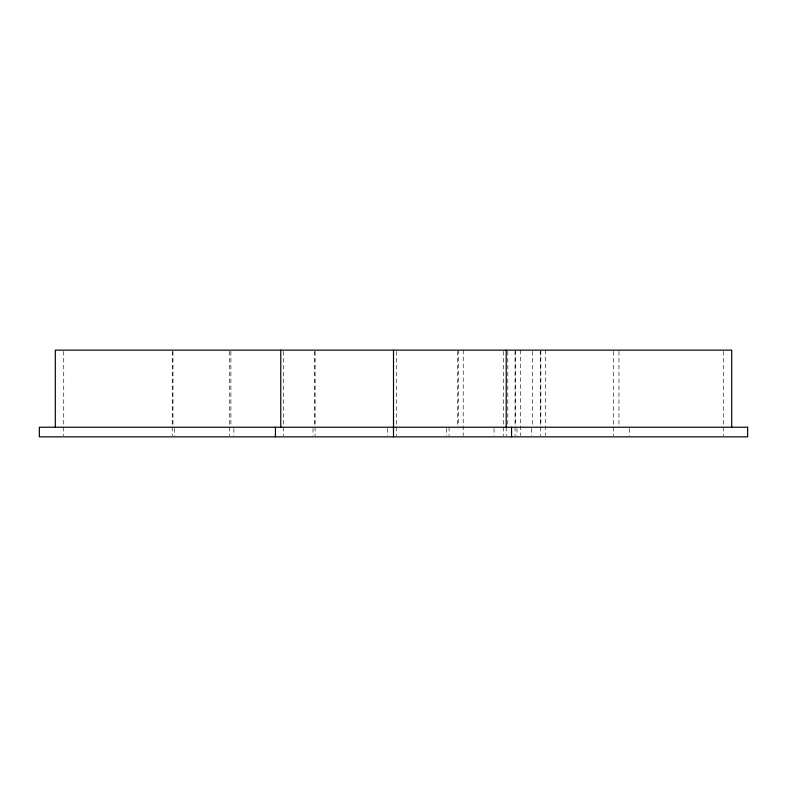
<?xml version="1.0" encoding="UTF-8"?>
<svg xmlns="http://www.w3.org/2000/svg" width="787" height="787" viewBox="0 0 787 787"><rect width="100%" height="100%" fill="white"/><g stroke="black" fill="none" stroke-linecap="round" stroke-linejoin="round"><path stroke-width="0.59" stroke-dasharray="3.94 2.95" d="M723.273 351.366L723.273 435.634M629.6 428.423L629.6 435.654M618.966 351.366L618.966 425.993M613.348 351.366L613.348 435.634M545.716 350.146L545.716 435.634M540.836 350.146L540.836 425.993M540.472 351.366L540.472 435.634M532.356 351.366L532.356 425.993M531.589 428.423L531.589 435.654M520.315 350.146L520.315 435.634M516.98 428.423L516.98 435.654M515.436 350.146L515.436 425.993M515.052 351.366L515.052 435.634M507.802 351.366L507.802 425.993M506.189 427.223L506.189 435.654M503.424 351.366L503.424 435.634M494.049 428.423L494.049 435.654M463.248 350.146L463.189 435.634M458.349 350.146L458.349 425.993M457.483 351.366L457.483 425.993M449.062 427.223L449.062 435.654M446.662 428.423L446.662 435.654M396.451 351.366L396.451 435.634M387.617 428.423L387.617 435.654M315.115 351.366L315.115 435.634M314.387 351.366L314.387 425.993M313.01 428.423L313.01 435.654M283.576 351.366L283.576 435.634M233.896 428.423L233.896 435.654M230.896 351.366L230.896 425.993M229.312 351.366L229.312 435.634M174.33 428.423L174.33 435.654M172.973 351.366L172.973 425.993M172.255 351.366L172.255 435.634M63.727 351.366L63.727 435.634"/><path stroke-width="1.18" d="M731.694 427.223L731.694 350.146L55.306 350.146L55.306 427.223M511.55 427.223L511.55 436.854M506.228 350.146L506.228 427.223M393.5 350.146L393.5 436.854M280.772 350.146L280.772 427.223M275.45 427.223L275.45 436.854M747.65 427.223L39.35 427.223L39.35 436.854L747.65 436.854L747.65 427.223"/></g></svg>
